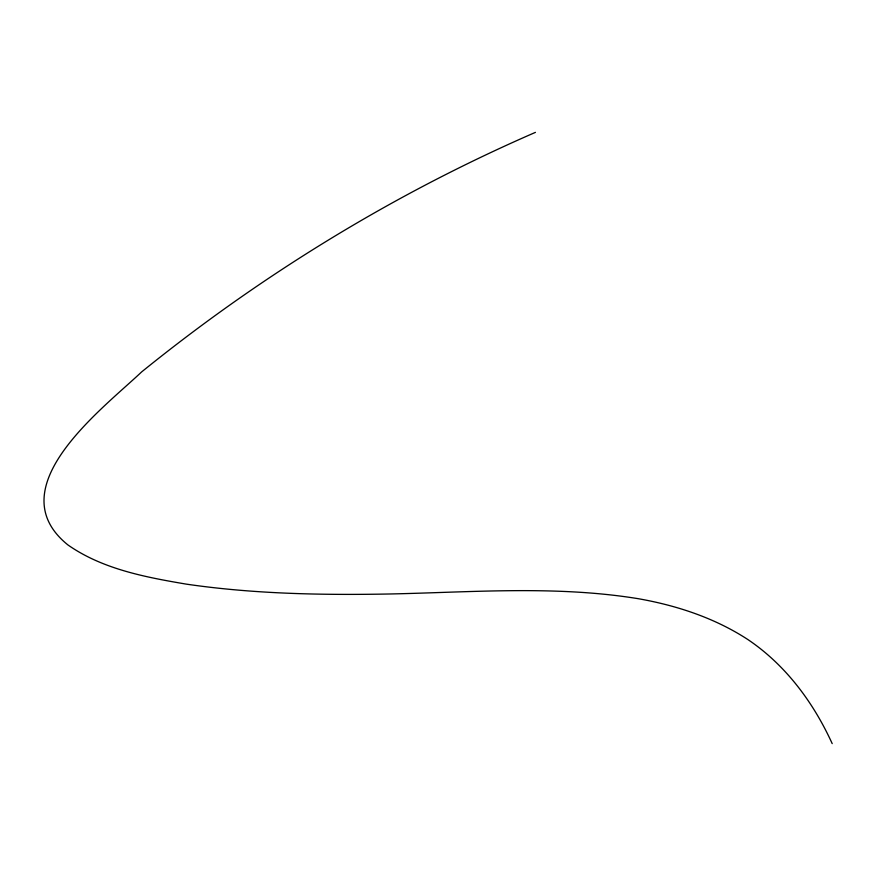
<?xml version="1.0" encoding="UTF-8"?>
<svg xmlns="http://www.w3.org/2000/svg" width="876" height="876" viewBox="0 0 876 876"><rect width="100%" height="100%" fill="white"/><g stroke="black" fill="none" stroke-linecap="round" stroke-linejoin="round"><path stroke-width="1.31" d="M535.422 132.375C394.112 193.727 261.311 275.02 141.605 371.939C101.966 409.431 -2.803 487.976 67.923 544.938C102.547 569.148 145.274 577.164 186.139 584.106C253.493 593.961 321.777 595.253 389.732 593.983C472.503 592.242 555.986 585.31 638.177 598.68C676.83 605.48 714.794 617.985 747.841 639.524C785.652 664.972 813.443 702.486 832.2 743.625"/></g></svg>
